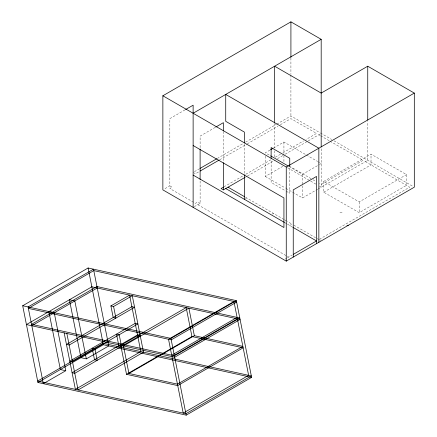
<?xml version="1.0" encoding="UTF-8"?>
<svg xmlns="http://www.w3.org/2000/svg" width="437" height="437" viewBox="0 0 437 437"><rect width="100%" height="100%" fill="white"/><g stroke="black" fill="none" stroke-linecap="round" stroke-linejoin="round"><path stroke-width="0.33" stroke-dasharray="2.19 1.64" d="M184.982 109.895L169.846 118.635L169.846 185.845L164.028 189.205M215.25 127.369L200.113 136.109L200.113 148.329M199.611 168.66L193.127 172.402L195.459 173.746L199.583 171.364M217.282 158.456L243.201 143.494M245.556 142.134L276.189 124.447M276.779 124.108L290.916 115.947L320.015 132.75M219.614 159.795L246.719 144.15M247.309 143.806L277.954 126.118M280.308 124.758L290.916 118.635L316.525 133.422L305.916 139.545M269.962 150.099L265.303 152.786L270.033 155.517M273.453 148.077L283.93 142.03L305.807 154.66M224.012 186.828L242.868 175.942M245.818 174.243L271.153 159.614L271.126 182.48L285.678 190.882M275.277 157.233L280.581 154.174M282.941 152.808L303.562 140.905M194.296 206.679L200.113 203.32L200.113 180.235M245.146 177.318L246.96 176.269M247.506 175.958L274.616 160.303M277.533 158.62L282.892 155.528M285.208 154.19L307.637 141.238M308.222 140.9L320.004 134.099M265.303 156.162L265.303 176.433L283.345 166.016M245.512 198.611L246.681 197.939M288.955 166.442L302.557 174.292L318.852 164.88M319.436 164.547L321.184 163.536L318.223 161.832M323.708 181.442L371.018 154.13L406.503 174.614L406.503 185.364L359.192 212.682L323.708 192.198L323.708 181.442L359.192 201.927L406.503 174.614M272.289 214.07L273.453 213.398M286 188.38L302.557 197.939L317.688 189.205M318.273 188.866L367.746 160.303L367.746 121.437M323.708 192.198L371.018 164.88L371.018 154.13M289.753 225.497L292.08 224.154L287.42 221.466M285.093 259.103L286.841 258.092M287.42 257.759L292.08 255.066M319.442 239.268L409.655 187.189L365.419 161.646M339.92 212.551L342.603 212.819M319.633 239.973L320.971 240.104M320.436 132.99L331.656 139.463M334.015 140.829L413.134 186.506M318.852 134.765L320.031 135.443M320.621 135.787L329.471 140.894M330.061 141.233L363.092 160.303L321.184 184.496L319.414 183.474M306.397 155.004L317.633 161.488M289.332 166.109L312.335 179.388M312.925 179.733L315.875 181.431M287.48 167.726L315.875 184.124M319.409 186.162L321.184 187.189L321.184 148.323M265.303 176.433L285.41 188.041M286.257 191.22L289.753 193.236L289.753 166.35M245.512 197.267L283.93 219.445M284.514 219.784L286.841 221.127M293.822 225.159L318.852 239.613M285.093 222.81L286.923 223.864M287.42 224.154L292.244 226.934M169.846 185.845L172.173 187.189L169.846 188.533L195.459 203.32L197.786 201.97L200.113 203.32M197.786 204.663L286.819 256.066M287.409 256.404L288.584 257.087M359.192 201.927L359.192 212.682M302.557 174.292L302.557 185.102M302.557 185.78L302.557 197.939M290.916 57.99L290.916 74.35M290.916 75.033L290.916 115.947M283.93 142.03L283.93 154.867M283.93 155.545L283.93 162.302M274.616 123.485L274.616 148.028M274.616 150.76L274.616 156.894M244.349 144.292L244.349 174.166M223.394 131.488L223.394 161.362"/><path stroke-width="0.66" d="M274.616 122.802L274.616 66.211L321.184 93.092L367.746 66.211L414.309 93.092L414.309 187.189L286.257 261.118L162.864 189.877L162.864 95.779L290.916 21.85L321.184 39.325L321.184 146.958M185.561 109.561L193.127 105.191L193.127 207.351M193.127 113.254L321.184 39.325M215.829 127.036L223.394 122.666L223.394 130.81M200.201 168.321L216.692 158.795M200.173 171.025L219.024 160.139M270.541 149.76L272.868 148.416M223.427 187.173L221.067 188.533L223.394 189.877L244.605 177.63M22.691 305.753L88.11 267.985L236.351 300.634L251.608 377.382L186.189 415.15L37.948 382.495L22.691 305.753L170.933 338.407L236.351 300.634M162.864 95.779L286.257 167.021L414.309 93.092M31.825 325.762L97.243 287.994M110.894 305.911L113.587 306.501L115.892 318.087L113.199 317.491L110.894 305.911L129.587 295.117L140.812 351.588L75.393 389.362L64.168 332.89M113.587 306.501L132.28 295.712L143.505 352.184L78.086 389.951L66.861 333.48M37.948 382.495L103.367 344.727L251.608 377.382M65.769 370.734L60.377 369.549L48.862 311.625L54.254 312.816L65.769 370.734L43.334 383.686L28.077 306.938L93.502 269.17L108.758 345.913L86.329 358.864L80.938 357.674L69.423 299.755L74.814 300.946L86.329 358.864M293.243 254.394L316.525 240.956L292.839 227.278M126.522 374.318L191.947 336.545L243.158 347.825L177.733 385.598L126.522 374.318L120.765 345.356L186.189 307.588L191.947 336.545M128.931 373.46L194.35 335.692L242.868 346.377L177.449 384.15L128.931 373.46L123.463 345.951L188.882 308.178L194.35 335.692M346.945 225.312L348.284 225.443M270.629 155.856L288.365 166.098M193.127 145.516L283.93 197.939L283.93 227.513L193.127 175.09M228.054 187.189L244.349 196.595M225.727 188.533L284.558 222.499M170.933 338.407L186.189 415.15M88.11 267.985L103.367 344.727M367.746 66.211L367.746 120.077M318.852 242.3L318.852 148.203L225.727 94.436L225.727 121.322L244.349 132.072L244.349 142.937M316.525 243.644L316.525 176.433L293.243 189.877L293.243 257.087M290.916 21.85L290.916 57.307M289.753 165.678L289.753 158.287L271.126 147.531L271.126 158.287M286.257 167.021L286.257 261.118M244.349 174.844L244.349 199.283M223.394 162.717L223.394 189.877M200.113 149.006L200.113 179.558M93.786 270.618L28.367 308.385L171.222 339.855L236.641 302.087L93.786 270.618M91.852 286.809L26.433 324.576L174.674 357.231L240.093 319.458L91.852 286.809M96.954 286.546L31.535 324.314L174.385 355.784L239.804 318.01L96.954 286.546M131.887 306.703L66.468 344.471L69.166 345.066L134.585 307.298L131.887 306.703M135.197 323.353L69.778 361.126L72.476 361.716L137.895 323.948L135.197 323.353M103.077 343.28L37.658 381.048L185.9 413.702L251.319 375.935L103.077 343.28M137.502 334.939L72.083 372.706L74.776 373.302L140.195 335.534L137.502 334.939M233.942 301.492L168.524 339.259L171.692 355.188L237.111 317.42L233.942 301.492M237.4 318.868L171.981 356.636L183.207 413.107L248.626 375.339L237.4 318.868M119.203 334.742L116.51 334.147L118.809 345.727L121.508 346.322L119.203 334.742M94.905 348.77L92.207 348.174L94.512 359.76L97.205 360.35L94.905 348.77"/></g></svg>
